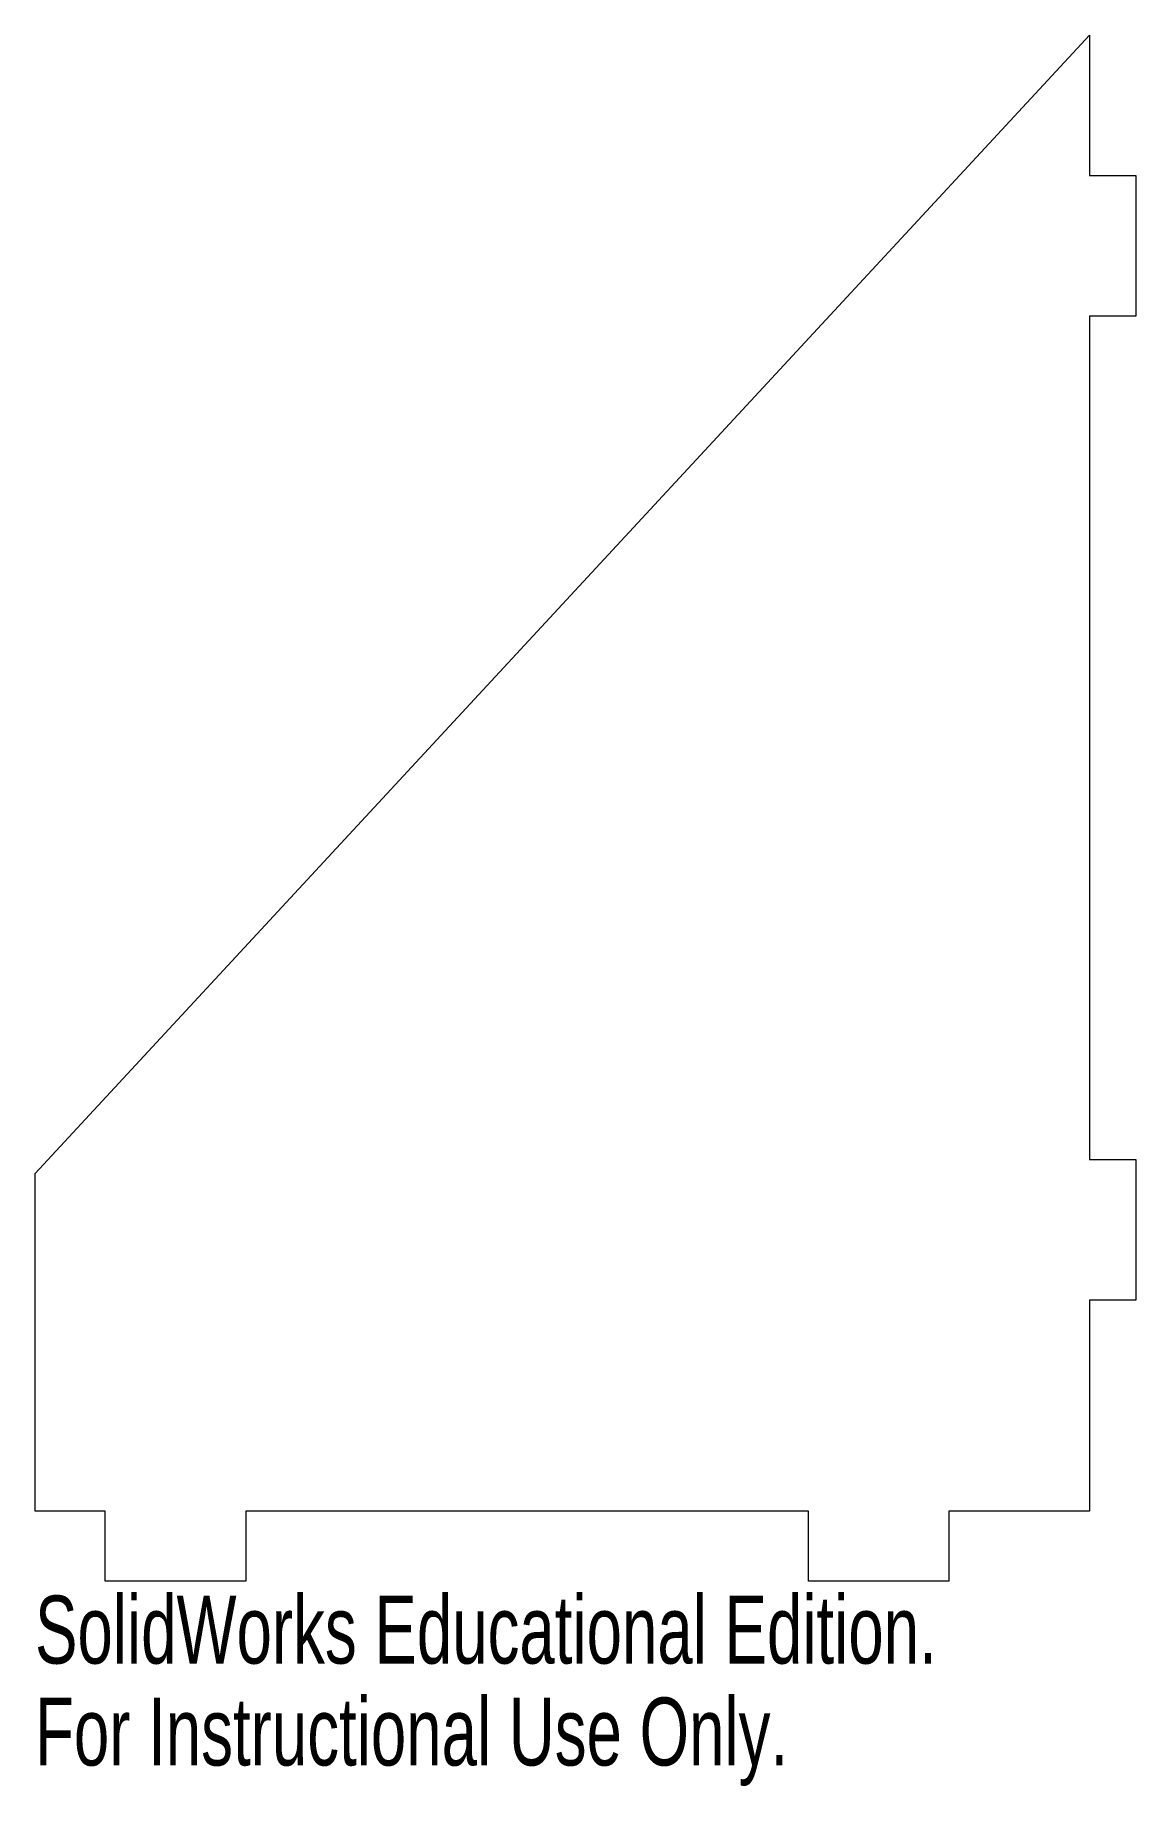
# Model space of a CAD drawing. Header units: millimetres. Extents: x 0 to 78, y -20 to 105.
import ezdxf

# ---------------------------------------------------------------- set-up
doc = ezdxf.new("R2010")
doc.units = ezdxf.units.MM
doc.styles.add('SLDTEXTSTYLE0', font='TXT', dxfattribs={"width": 0.7})

msp = doc.modelspace()

# ---------------------------------------------------------------- linework, layer by layer
at = {"color": 7, "linetype": 'Continuous', "lineweight": 15}
for p, q in [((0, 24), (75, 105)), ((75, 105), (75, 95)), ((75, 95), (78.3, 95)), ((78.3, 95), (78.3, 85)), ((78.3, 85), (75, 85)), ((75, 85), (75, 25)), ((75, 25), (78.3, 25)), ((78.3, 25), (78.3, 15)), ((0, 0), (0, 24)), ((78.3, 15), (75, 15)), ((75, 15), (75, 0)), ((5, 0), (0, 0)), ((5, -5), (5, 0)), ((55, 0), (15, 0)), ((15, 0), (15, -5)), ((55, -5), (55, 0)), ((75, 0), (65, 0)), ((65, 0), (65, -5)), ((15, -5), (5, -5)), ((65, -5), (55, -5))]:
    msp.add_line(p, q, dxfattribs=at)

# ---------------------------------------------------------------- texts
at = {"color": 7, "linetype": 'Continuous', "char_height": 4.8336, "attachment_point": 1, "style": 'SLDTEXTSTYLE0'}
for s, insert in [('SolidWorks Educational Edition.', (0, -6.02)), ('For Instructional Use Only.', (0, -13.27))]:
    msp.add_mtext(s, dxfattribs=dict(at, insert=insert))

doc.saveas('drawing.dxf')
